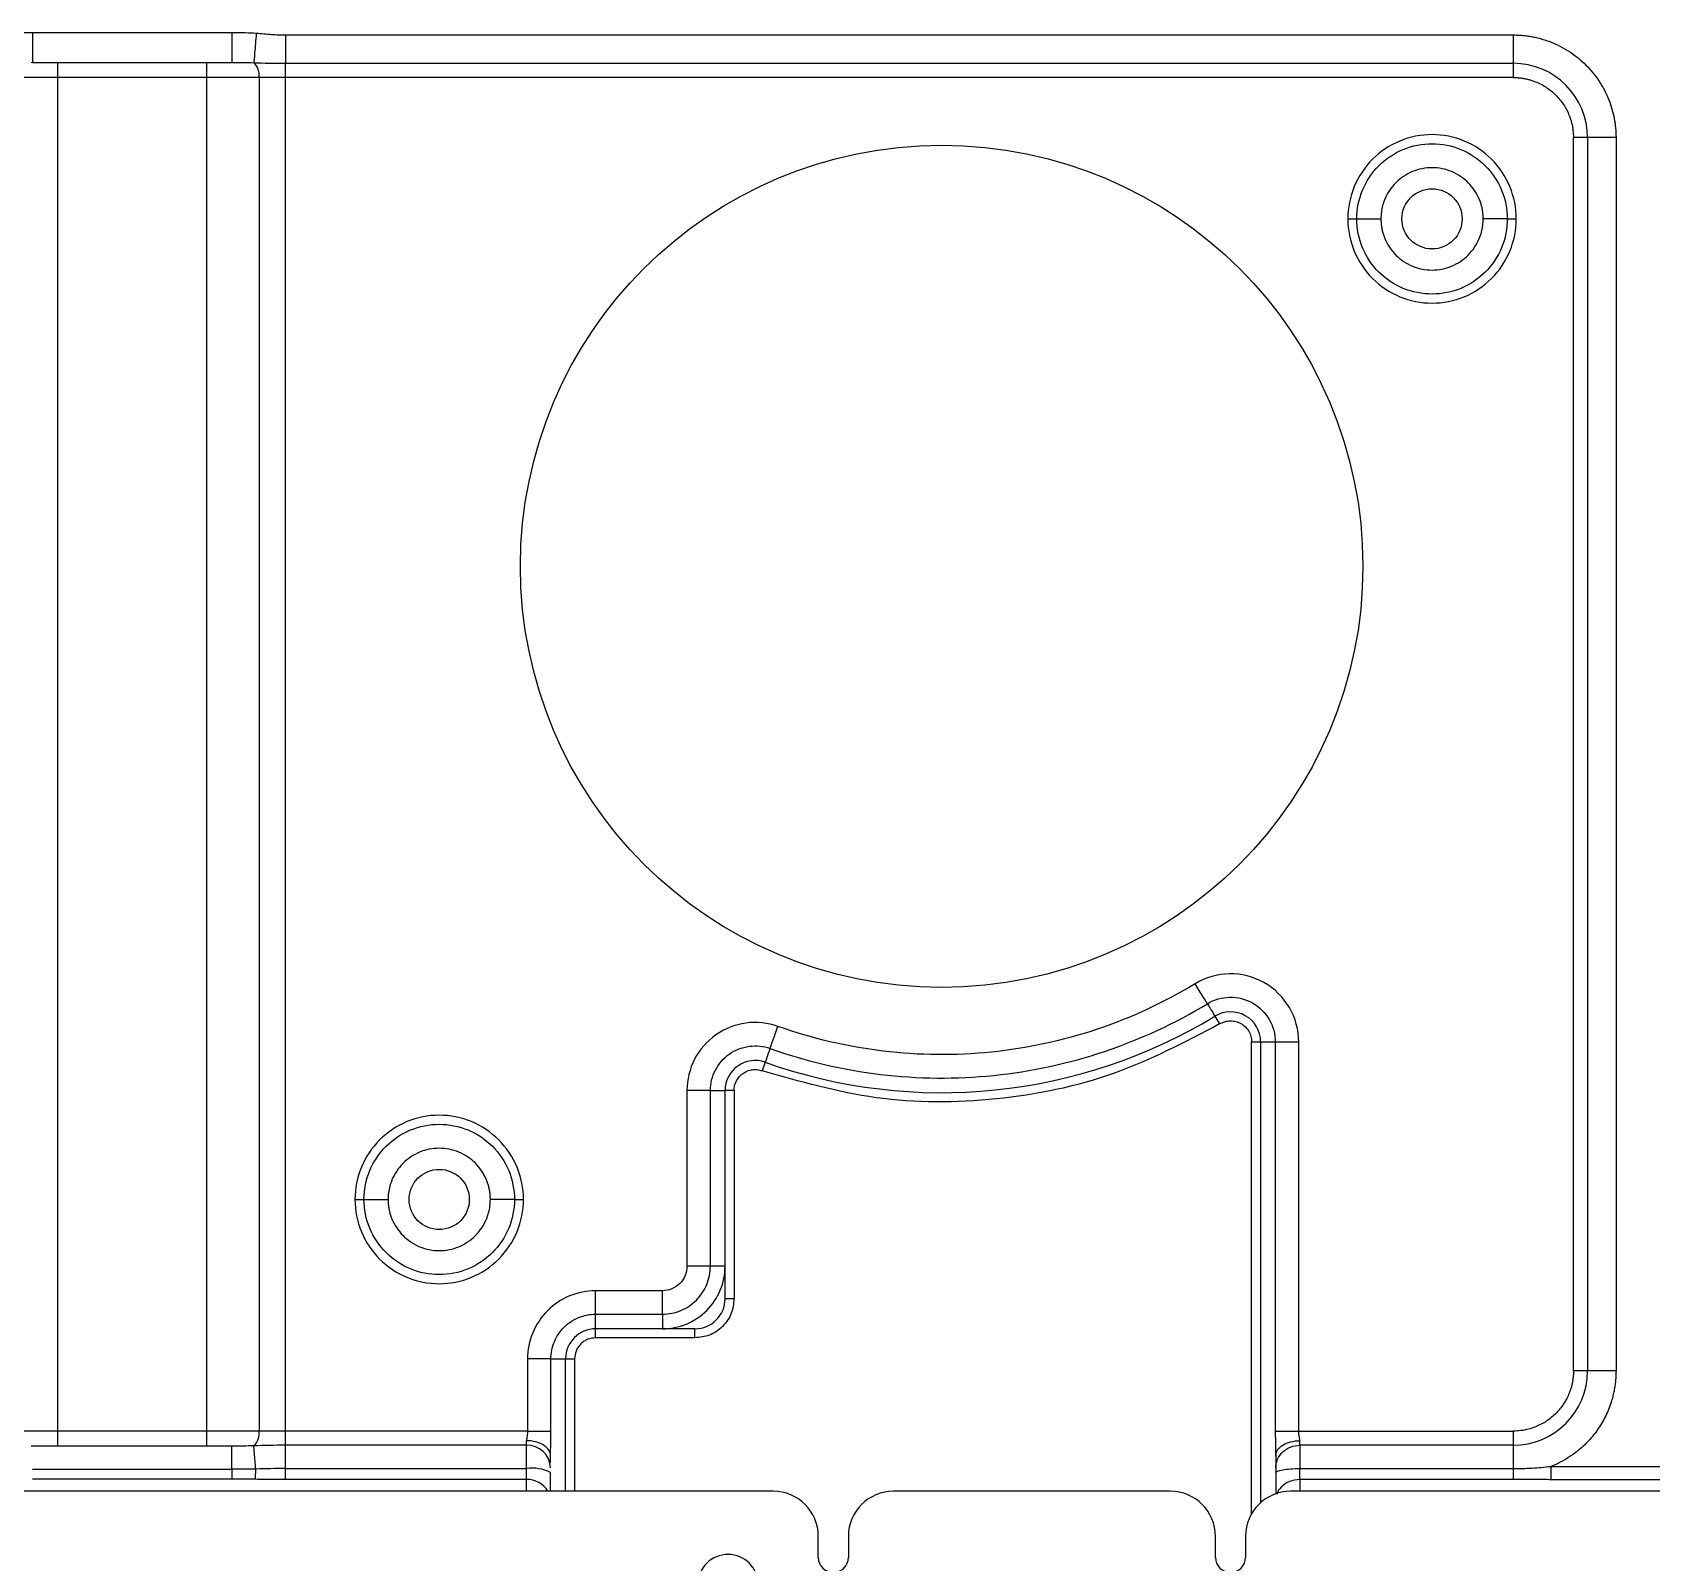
# Model space of a CAD drawing. Header units: millimetres. Extents: x -1 to 1576, y 30 to 633.
# Drawn here: x 87.6 to 141.4, y 278 to 328.8 of the extents above; entities that cross this region are included whole.
import ezdxf

# ---------------------------------------------------------------- set-up
doc = ezdxf.new("R2010")
doc.units = ezdxf.units.MM

msp = doc.modelspace()

# ---------------------------------------------------------------- linework, layer by layer
at = {"color": 7, "linetype": 'Continuous', "lineweight": 25}
for p, q in [((87.619, 328.833), (94.243, 328.833)), ((96.028, 328.747), (136.841, 328.747)), ((136.841, 328.747), (136.841, 327.333)), ((87.574, 327.833), (87.623, 327.838)), ((87.619, 327.833), (94.243, 327.833)), ((88.449, 327.833), (88.449, 281.833)), ((93.413, 281.833), (93.413, 327.833)), ((96.028, 327.804), (136.841, 327.804)), ((96.028, 281.862), (96.028, 327.804)), ((136.841, 327.333), (45.021, 327.333)), ((95.156, 327.333), (95.156, 282.333)), ((140.255, 325.333), (138.841, 325.333)), ((138.841, 284.333), (138.841, 325.333)), ((139.312, 325.333), (139.312, 284.333)), ((140.255, 325.333), (140.255, 284.333)), ((126.925, 296.125), (127.081, 295.869)), ((128.144, 295.271), (128.444, 295.271)), ((128.144, 279.587), (128.144, 295.271)), ((128.444, 295.271), (128.444, 279.954)), ((128.444, 295.271), (128.444, 279.954)), ((128.931, 295.271), (128.931, 282.333)), ((129.709, 282.333), (129.709, 295.271)), ((111.976, 294.595), (111.876, 294.312)), ((109.376, 293.653), (109.376, 287.814)), ((110.154, 287.814), (110.154, 293.653)), ((110.641, 287.814), (110.641, 293.653)), ((110.641, 286.733), (110.641, 293.653)), ((110.941, 293.653), (110.641, 293.653)), ((110.941, 293.653), (110.941, 286.733)), ((108.56, 286.998), (106.341, 286.998)), ((110.941, 286.733), (110.641, 286.733)), ((106.341, 286.22), (108.56, 286.22)), ((106.341, 285.433), (106.341, 285.733)), ((109.641, 285.733), (106.341, 285.733)), ((109.641, 285.433), (106.341, 285.433)), ((109.641, 285.433), (109.641, 285.733)), ((104.076, 284.733), (104.076, 282.333)), ((104.854, 282.333), (104.854, 284.733)), ((105.341, 280.333), (105.341, 284.733)), ((105.341, 284.733), (105.641, 284.733)), ((105.641, 284.733), (105.641, 280.333)), ((140.255, 284.333), (138.841, 284.333)), ((104.076, 282.333), (45.021, 282.333)), ((129.709, 282.333), (136.841, 282.333)), ((136.841, 282.333), (136.841, 281.087)), ((87.623, 281.83), (87.574, 281.833)), ((94.243, 281.833), (87.619, 281.833)), ((94.288, 281.833), (94.239, 281.83)), ((104.041, 281.862), (96.028, 281.862)), ((104.041, 280.333), (104.041, 282.014)), ((104.841, 281.286), (104.841, 281.502)), ((128.951, 281.602), (128.959, 281.602)), ((129.744, 281.988), (129.744, 282.014)), ((129.744, 281.965), (129.744, 281.988)), ((129.744, 281.943), (129.744, 281.965)), ((129.744, 281.923), (129.744, 281.943)), ((129.744, 281.905), (129.744, 281.923)), ((129.744, 281.888), (129.744, 281.905)), ((129.744, 281.874), (129.744, 281.888)), ((129.744, 281.862), (129.744, 281.874)), ((129.744, 281.862), (129.744, 281.087)), ((136.841, 281.862), (129.744, 281.862)), ((87.619, 281.065), (94.243, 281.065)), ((96.028, 281.087), (104.041, 281.087)), ((129.744, 281.087), (136.841, 281.087)), ((138.101, 281.16), (151.401, 281.16)), ((94.243, 280.731), (87.619, 280.731)), ((104.041, 280.725), (96.028, 280.725)), ((136.841, 280.725), (129.744, 280.725)), ((151.401, 280.717), (138.101, 280.717)), ((112.241, 280.333), (51.536, 280.333)), ((125.441, 280.333), (116.241, 280.333)), ((219.881, 280.333), (129.441, 280.333)), ((113.741, 278.133), (113.741, 278.833)), ((114.741, 278.833), (114.741, 278.133)), ((126.941, 278.133), (126.941, 278.833)), ((127.941, 278.833), (127.941, 278.133))]:
    msp.add_line(p, q, dxfattribs=at)
msp.add_circle((117.841, 311.083), 14, dxfattribs=at)
at = {"color": 130}
for centre in [(134.141, 322.633), (101.141, 290.033)]:
    msp.add_circle(centre, 1, dxfattribs=at)
at = {"color": 7, "linetype": 'Continuous', "lineweight": 25}
for centre, radius, start, end in [((94.599, 327.41), 0.562, 352.1767, 47.5651), ((136.841, 325.333), 2.471, 0, 90), ((117.841, 311.083), 17.5, 250.4192, 301.2706), ((127.444, 295.271), 1, 0, 121.2706), ((111.641, 293.653), 1, 70.4192, 180), ((109.641, 286.733), 1, 270, 360), ((106.341, 284.733), 1, 90, 180), ((136.841, 284.333), 2.471, 270, 360), ((94.599, 282.257), 0.562, 312.435, 7.8232), ((104.063, 281.084), 0.778, 1.7358, 91.6365), ((104.235, 279.795), 1.306, 62.3785, 98.557), ((104.061, 279.914), 0.811, 31.1156, 91.3816), ((112.241, 278.833), 1.5, 0, 90), ((116.241, 278.833), 1.5, 90, 180), ((125.441, 278.833), 1.5, 0, 90), ((129.441, 278.833), 1.5, 90, 180), ((110.741, 277.233), 1, 180.2864, 179.714), ((114.241, 278.133), 0.5, 180, 360), ((127.441, 278.133), 0.5, 180, 360)]:
    msp.add_arc(centre, radius, start, end, dxfattribs=at)
for points, knots in [([(86.803, 328.807), (86.859, 328.811), (86.98, 328.82), (87.172, 328.827), (87.388, 328.832), (87.539, 328.833), (87.619, 328.833)], [0, 0, 0, 0, 0.207871, 0.443757, 0.707773, 1, 1, 1, 1]), ([(87.619, 328.833), (87.619, 328.571), (87.619, 328.311), (87.619, 327.941), (87.619, 327.833), (87.619, 327.833)], [0, 0, 0, 0, 0.5, 0.5, 1, 1, 1, 1]), ([(94.243, 328.833), (94.395, 328.833), (94.667, 328.832), (94.939, 328.815), (95.059, 328.807)], [0, 0, 0, 0, 0.5562128, 1, 1, 1, 1]), ([(94.243, 328.833), (94.243, 328.702), (94.243, 328.571), (94.243, 328.33), (94.243, 328.219), (94.243, 328.034), (94.243, 327.959), (94.243, 327.859), (94.243, 327.833), (94.243, 327.833)], [0, 0, 0, 0, 0.25, 0.25, 0.5, 0.5, 0.75, 0.75, 1, 1, 1, 1]), ([(95.059, 328.807), (95.04, 328.574), (95.021, 328.342), (94.992, 327.986), (94.982, 327.863), (94.979, 327.824)], [0, 0, 0, 0, 0.5, 0.5, 1, 1, 1, 1]), ([(95.059, 328.807), (95.144, 328.8), (95.31, 328.785), (95.557, 328.764), (95.796, 328.75), (95.953, 328.748), (96.028, 328.747)], [0, 0, 0, 0, 0.26275, 0.514851, 0.767475, 1, 1, 1, 1]), ([(96.028, 328.747), (96.028, 328.542), (96.028, 328.337), (96.028, 328.002), (96.028, 327.873), (96.028, 327.804)], [0, 0, 0, 0, 0.5, 0.5, 1, 1, 1, 1]), ([(136.841, 328.747), (136.903, 328.746), (137.026, 328.744), (137.209, 328.729), (137.391, 328.705), (137.571, 328.671), (137.749, 328.627), (137.925, 328.573), (138.258, 328.451), (138.729, 328.208), (139.271, 327.764), (139.716, 327.222), (139.98, 326.709), (140.125, 326.287), (140.2, 325.974), (140.247, 325.655), (140.252, 325.441), (140.255, 325.333)], [0, 0, 0, 0, 0.034552, 0.068858, 0.103016, 0.137128, 0.171294, 0.205615, 0.240191, 0.37006, 0.500029, 0.629897, 0.759866, 0.820152, 0.879909, 0.939678, 1, 1, 1, 1]), ([(136.841, 327.333), (136.883, 327.332), (136.967, 327.331), (137.092, 327.319), (137.216, 327.299), (137.338, 327.272), (137.459, 327.237), (137.666, 327.162), (137.947, 327.017), (138.265, 326.757), (138.525, 326.439), (138.689, 326.121), (138.783, 325.832), (138.832, 325.584), (138.838, 325.417), (138.841, 325.333)], [0, 0, 0, 0, 0.040276, 0.080243, 0.120058, 0.159883, 0.199877, 0.240199, 0.370043, 0.500057, 0.629901, 0.759916, 0.840121, 0.919721, 1, 1, 1, 1]), ([(136.941, 322.633), (136.941, 323), (136.868, 323.366), (136.587, 324.044), (136.38, 324.354), (135.862, 324.872), (135.551, 325.08), (134.874, 325.36), (134.508, 325.433), (133.774, 325.433), (133.408, 325.36), (132.731, 325.079), (132.42, 324.872), (131.902, 324.354), (131.695, 324.043), (131.414, 323.366), (131.341, 323), (131.341, 322.633)], [0, 0, 0, 0, 0.125, 0.125, 0.25, 0.25, 0.375, 0.375, 0.5, 0.5, 0.625, 0.625, 0.75, 0.75, 0.875, 0.875, 1, 1, 1, 1]), ([(131.641, 322.633), (131.641, 322.961), (131.706, 323.288), (131.957, 323.893), (132.142, 324.17), (132.604, 324.632), (132.881, 324.817), (133.486, 325.068), (133.813, 325.133), (134.469, 325.133), (134.796, 325.068), (135.401, 324.817), (135.678, 324.632), (136.14, 324.17), (136.325, 323.893), (136.576, 323.288), (136.641, 322.961), (136.641, 322.633)], [0, 0, 0, 0, 0.125, 0.125, 0.25, 0.25, 0.375, 0.375, 0.5, 0.5, 0.625, 0.625, 0.75, 0.75, 0.875, 0.875, 1, 1, 1, 1]), ([(135.841, 322.633), (135.84, 322.678), (135.838, 322.767), (135.822, 322.9), (135.796, 323.03), (135.76, 323.159), (135.69, 323.347), (135.564, 323.584), (135.351, 323.843), (135.092, 324.056), (134.796, 324.213), (134.475, 324.312), (134.141, 324.344), (133.807, 324.312), (133.486, 324.213), (133.19, 324.056), (132.932, 323.843), (132.718, 323.584), (132.578, 323.321), (132.494, 323.075), (132.449, 322.856), (132.444, 322.708), (132.441, 322.633)], [0, 0, 0, 0, 0.025179, 0.050131, 0.075011, 0.099977, 0.125185, 0.187588, 0.250097, 0.312505, 0.375015, 0.437474, 0.500034, 0.562494, 0.62505, 0.68745, 0.749957, 0.812365, 0.874867, 0.916675, 0.958143, 1, 1, 1, 1]), ([(131.341, 322.633), (131.42, 322.633), (131.498, 322.633), (131.609, 322.633), (131.641, 322.633), (131.641, 322.633)], [0, 0, 0, 0, 0.5, 0.5, 1, 1, 1, 1]), ([(131.341, 322.633), (131.341, 322.266), (131.414, 321.9), (131.695, 321.223), (131.902, 320.912), (132.421, 320.395), (132.731, 320.187), (133.408, 319.906), (133.774, 319.833), (134.508, 319.833), (134.874, 319.906), (135.551, 320.186), (135.862, 320.394), (136.38, 320.912), (136.587, 321.223), (136.868, 321.9), (136.941, 322.267), (136.941, 322.633)], [0, 0, 0, 0, 0.125, 0.125, 0.25, 0.25, 0.375, 0.375, 0.5, 0.5, 0.625, 0.625, 0.75, 0.75, 0.875, 0.875, 1, 1, 1, 1]), ([(136.641, 322.633), (136.641, 322.305), (136.576, 321.978), (136.325, 321.373), (136.14, 321.096), (135.678, 320.634), (135.401, 320.449), (134.796, 320.198), (134.469, 320.133), (133.813, 320.133), (133.486, 320.198), (132.881, 320.449), (132.604, 320.634), (132.142, 321.096), (131.957, 321.373), (131.706, 321.978), (131.641, 322.305), (131.641, 322.633)], [0, 0, 0, 0, 0.125, 0.125, 0.25, 0.25, 0.375, 0.375, 0.5, 0.5, 0.625, 0.625, 0.75, 0.75, 0.875, 0.875, 1, 1, 1, 1]), ([(131.641, 322.633), (131.641, 322.633), (131.727, 322.633), (132.024, 322.633), (132.232, 322.633), (132.441, 322.633)], [0, 0, 0, 0, 0.5, 0.5, 1, 1, 1, 1]), ([(132.441, 322.633), (132.442, 322.588), (132.444, 322.499), (132.46, 322.367), (132.486, 322.237), (132.522, 322.108), (132.592, 321.92), (132.718, 321.682), (132.931, 321.424), (133.19, 321.21), (133.486, 321.053), (133.807, 320.954), (134.141, 320.922), (134.475, 320.954), (134.796, 321.053), (135.092, 321.21), (135.35, 321.423), (135.564, 321.682), (135.704, 321.946), (135.788, 322.191), (135.833, 322.41), (135.838, 322.559), (135.841, 322.633)], [0, 0, 0, 0, 0.025112, 0.050025, 0.074894, 0.099876, 0.125125, 0.187521, 0.250086, 0.312493, 0.374998, 0.437458, 0.500018, 0.562478, 0.625038, 0.687445, 0.749955, 0.812363, 0.874867, 0.916676, 0.958144, 1, 1, 1, 1]), ([(136.641, 322.633), (136.641, 322.633), (136.555, 322.633), (136.258, 322.633), (136.05, 322.633), (135.841, 322.633)], [0, 0, 0, 0, 0.5, 0.5, 1, 1, 1, 1]), ([(136.641, 322.633), (136.641, 322.633), (136.673, 322.633), (136.784, 322.633), (136.862, 322.633), (136.941, 322.633)], [0, 0, 0, 0, 0.5, 0.5, 1, 1, 1, 1]), ([(126.268, 297.207), (125.242, 296.583), (124.146, 296.074), (121.87, 295.31), (120.689, 295.055), (118.3, 294.81), (117.092, 294.821), (114.708, 295.108), (113.531, 295.385), (112.4, 295.787)], [0, 0, 0, 0, 0.25, 0.25, 0.5, 0.5, 0.75, 0.75, 1, 1, 1, 1]), ([(129.709, 295.271), (129.709, 295.67), (129.601, 296.07), (129.197, 296.759), (128.902, 297.049), (128.207, 297.44), (127.806, 297.542), (127.008, 297.529), (126.61, 297.414), (126.268, 297.207)], [0, 0, 0, 0, 0.25, 0.25, 0.5, 0.5, 0.75, 0.75, 1, 1, 1, 1]), ([(126.672, 296.541), (126.651, 296.576), (126.598, 296.663), (126.453, 296.902), (126.361, 297.054), (126.268, 297.207)], [0, 0, 0, 0, 0.5, 0.5, 1, 1, 1, 1]), ([(126.672, 296.541), (126.897, 296.678), (127.158, 296.753), (127.682, 296.761), (127.945, 296.695), (128.401, 296.438), (128.595, 296.248), (128.859, 295.795), (128.931, 295.533), (128.931, 295.271)], [0, 0, 0, 0, 0.25, 0.25, 0.5, 0.5, 0.75, 0.75, 1, 1, 1, 1]), ([(112.139, 295.054), (113.325, 294.632), (114.558, 294.342), (117.056, 294.041), (118.322, 294.03), (120.825, 294.286), (122.063, 294.554), (124.448, 295.355), (125.597, 295.888), (126.672, 296.541)], [0, 0, 0, 0, 0.25, 0.25, 0.5, 0.5, 0.75, 0.75, 1, 1, 1, 1]), ([(126.672, 296.541), (126.686, 296.519), (126.719, 296.465), (126.809, 296.316), (126.867, 296.221), (126.925, 296.125)], [0, 0, 0, 0, 0.5, 0.5, 1, 1, 1, 1]), ([(112.4, 295.787), (112.06, 295.908), (111.69, 295.946), (110.975, 295.848), (110.63, 295.711), (110.04, 295.295), (109.796, 295.016), (109.464, 294.375), (109.376, 294.014), (109.376, 293.653)], [0, 0, 0, 0, 0.25, 0.25, 0.5, 0.5, 0.75, 0.75, 1, 1, 1, 1]), ([(127.081, 295.869), (125.926, 295.264), (123.588, 294.039), (119.667, 293.245), (115.666, 293.228), (113.129, 293.954), (111.876, 294.312)], [0, 0, 0, 0, 0.246898, 0.5, 0.753102, 1, 1, 1, 1]), ([(112.139, 295.054), (112.153, 295.092), (112.187, 295.188), (112.281, 295.451), (112.34, 295.619), (112.4, 295.787)], [0, 0, 0, 0, 0.5, 0.5, 1, 1, 1, 1]), ([(127.081, 295.869), (127.136, 295.897), (127.246, 295.954), (127.433, 295.978), (127.618, 295.958), (127.791, 295.887), (127.941, 295.776), (128.055, 295.628), (128.13, 295.456), (128.139, 295.332), (128.144, 295.271)], [0, 0, 0, 0, 0.125092, 0.250007, 0.375185, 0.500007, 0.625185, 0.750006, 0.875092, 1, 1, 1, 1]), ([(110.154, 293.653), (110.154, 293.89), (110.212, 294.127), (110.43, 294.547), (110.59, 294.731), (110.977, 295.004), (111.204, 295.093), (111.673, 295.158), (111.916, 295.133), (112.139, 295.054)], [0, 0, 0, 0, 0.25, 0.25, 0.5, 0.5, 0.75, 0.75, 1, 1, 1, 1]), ([(112.139, 295.054), (112.131, 295.029), (112.109, 294.97), (112.051, 294.805), (112.014, 294.7), (111.976, 294.595)], [0, 0, 0, 0, 0.5, 0.5, 1, 1, 1, 1]), ([(128.444, 295.271), (128.556, 295.271), (128.667, 295.271), (128.842, 295.271), (128.905, 295.271), (128.931, 295.271)], [0, 0, 0, 0, 0.5, 0.5, 1, 1, 1, 1]), ([(128.931, 295.271), (128.972, 295.271), (129.073, 295.271), (129.353, 295.271), (129.531, 295.271), (129.709, 295.271)], [0, 0, 0, 0, 0.5, 0.5, 1, 1, 1, 1]), ([(110.941, 293.653), (110.945, 293.709), (110.952, 293.82), (111.014, 293.978), (111.108, 294.118), (111.234, 294.23), (111.382, 294.311), (111.545, 294.352), (111.714, 294.358), (111.822, 294.328), (111.876, 294.312)], [0, 0, 0, 0, 0.125102, 0.250006, 0.375207, 0.500006, 0.625207, 0.750006, 0.875102, 1, 1, 1, 1]), ([(110.154, 293.653), (110.113, 293.653), (110.012, 293.653), (109.732, 293.653), (109.554, 293.653), (109.376, 293.653)], [0, 0, 0, 0, 0.5, 0.5, 1, 1, 1, 1]), ([(110.154, 293.653), (110.18, 293.653), (110.243, 293.653), (110.418, 293.653), (110.529, 293.653), (110.641, 293.653)], [0, 0, 0, 0, 0.5, 0.5, 1, 1, 1, 1]), ([(103.941, 290.033), (103.941, 290.4), (103.868, 290.766), (103.587, 291.444), (103.38, 291.754), (102.862, 292.272), (102.551, 292.48), (101.874, 292.76), (101.508, 292.833), (100.774, 292.833), (100.408, 292.76), (99.731, 292.479), (99.42, 292.272), (98.902, 291.754), (98.695, 291.443), (98.414, 290.766), (98.341, 290.4), (98.341, 290.033)], [0, 0, 0, 0, 0.125, 0.125, 0.25, 0.25, 0.375, 0.375, 0.5, 0.5, 0.625, 0.625, 0.75, 0.75, 0.875, 0.875, 1, 1, 1, 1]), ([(98.641, 290.033), (98.641, 290.361), (98.706, 290.688), (98.957, 291.293), (99.142, 291.57), (99.604, 292.032), (99.881, 292.217), (100.486, 292.468), (100.813, 292.533), (101.469, 292.533), (101.796, 292.468), (102.401, 292.217), (102.678, 292.032), (103.14, 291.57), (103.325, 291.293), (103.576, 290.688), (103.641, 290.361), (103.641, 290.033)], [0, 0, 0, 0, 0.125, 0.125, 0.25, 0.25, 0.375, 0.375, 0.5, 0.5, 0.625, 0.625, 0.75, 0.75, 0.875, 0.875, 1, 1, 1, 1]), ([(102.841, 290.033), (102.84, 290.078), (102.838, 290.167), (102.822, 290.3), (102.796, 290.43), (102.76, 290.559), (102.69, 290.747), (102.564, 290.984), (102.351, 291.243), (102.092, 291.456), (101.796, 291.613), (101.475, 291.712), (101.141, 291.744), (100.807, 291.712), (100.486, 291.613), (100.19, 291.456), (99.932, 291.243), (99.718, 290.984), (99.578, 290.721), (99.494, 290.475), (99.449, 290.256), (99.444, 290.108), (99.441, 290.033)], [0, 0, 0, 0, 0.0251789, 0.0501306, 0.075011, 0.0999772, 0.1251847, 0.1875884, 0.2500967, 0.3125049, 0.375015, 0.4374743, 0.5000339, 0.5624941, 0.6250503, 0.6874503, 0.7499574, 0.812365, 0.8748675, 0.9166751, 0.9581433, 1, 1, 1, 1]), ([(98.341, 290.033), (98.42, 290.033), (98.498, 290.033), (98.609, 290.033), (98.641, 290.033), (98.641, 290.033)], [0, 0, 0, 0, 0.5, 0.5, 1, 1, 1, 1]), ([(98.341, 290.033), (98.341, 289.666), (98.414, 289.3), (98.695, 288.623), (98.902, 288.312), (99.421, 287.795), (99.731, 287.587), (100.408, 287.306), (100.774, 287.233), (101.508, 287.233), (101.874, 287.306), (102.551, 287.586), (102.862, 287.794), (103.38, 288.312), (103.587, 288.623), (103.868, 289.3), (103.941, 289.667), (103.941, 290.033)], [0, 0, 0, 0, 0.125, 0.125, 0.25, 0.25, 0.375, 0.375, 0.5, 0.5, 0.625, 0.625, 0.75, 0.75, 0.875, 0.875, 1, 1, 1, 1]), ([(103.641, 290.033), (103.641, 289.705), (103.576, 289.378), (103.325, 288.773), (103.14, 288.496), (102.678, 288.034), (102.401, 287.849), (101.796, 287.598), (101.469, 287.533), (100.813, 287.533), (100.486, 287.598), (99.881, 287.849), (99.604, 288.034), (99.142, 288.496), (98.957, 288.773), (98.706, 289.378), (98.641, 289.705), (98.641, 290.033)], [0, 0, 0, 0, 0.125, 0.125, 0.25, 0.25, 0.375, 0.375, 0.5, 0.5, 0.625, 0.625, 0.75, 0.75, 0.875, 0.875, 1, 1, 1, 1]), ([(98.641, 290.033), (98.641, 290.033), (98.727, 290.033), (99.024, 290.033), (99.232, 290.033), (99.441, 290.033)], [0, 0, 0, 0, 0.5, 0.5, 1, 1, 1, 1]), ([(99.441, 290.033), (99.442, 289.988), (99.444, 289.899), (99.46, 289.767), (99.486, 289.637), (99.522, 289.508), (99.592, 289.32), (99.718, 289.082), (99.931, 288.824), (100.19, 288.61), (100.486, 288.453), (100.807, 288.354), (101.141, 288.322), (101.475, 288.354), (101.796, 288.453), (102.092, 288.61), (102.35, 288.823), (102.564, 289.082), (102.704, 289.346), (102.788, 289.591), (102.833, 289.81), (102.838, 289.959), (102.841, 290.033)], [0, 0, 0, 0, 0.025112, 0.050025, 0.074894, 0.099876, 0.125125, 0.187521, 0.250086, 0.312492, 0.374998, 0.437458, 0.500018, 0.562478, 0.625038, 0.687445, 0.749955, 0.812363, 0.874867, 0.916676, 0.958144, 1, 1, 1, 1]), ([(103.641, 290.033), (103.641, 290.033), (103.555, 290.033), (103.258, 290.033), (103.05, 290.033), (102.841, 290.033)], [0, 0, 0, 0, 0.5, 0.5, 1, 1, 1, 1]), ([(103.641, 290.033), (103.641, 290.033), (103.555, 290.033), (103.258, 290.033), (103.05, 290.033), (102.841, 290.033)], [0, 0, 0, 0, 0.5, 0.5, 1, 1, 1, 1]), ([(103.641, 290.033), (103.641, 290.033), (103.673, 290.033), (103.784, 290.033), (103.862, 290.033), (103.941, 290.033)], [0, 0, 0, 0, 0.5, 0.5, 1, 1, 1, 1]), ([(109.376, 287.814), (109.376, 287.599), (109.288, 287.388), (108.986, 287.086), (108.774, 286.998), (108.56, 286.998)], [0, 0, 0, 0, 0.5, 0.5, 1, 1, 1, 1]), ([(108.56, 286.22), (108.769, 286.22), (108.977, 286.261), (109.363, 286.421), (109.54, 286.539), (109.835, 286.834), (109.953, 287.011), (110.113, 287.397), (110.154, 287.605), (110.154, 287.814)], [0, 0, 0, 0, 0.25, 0.25, 0.5, 0.5, 0.75, 0.75, 1, 1, 1, 1]), ([(108.56, 285.733), (108.832, 285.733), (109.105, 285.787), (109.608, 285.996), (109.839, 286.15), (110.224, 286.535), (110.378, 286.766), (110.587, 287.269), (110.641, 287.542), (110.641, 287.814)], [0, 0, 0, 0, 0.25, 0.25, 0.5, 0.5, 0.75, 0.75, 1, 1, 1, 1]), ([(110.154, 287.814), (110.113, 287.814), (110.012, 287.814), (109.732, 287.814), (109.554, 287.814), (109.376, 287.814)], [0, 0, 0, 0, 0.5, 0.5, 1, 1, 1, 1]), ([(110.641, 287.814), (110.53, 287.814), (110.418, 287.814), (110.243, 287.814), (110.18, 287.814), (110.154, 287.814)], [0, 0, 0, 0, 0.5, 0.5, 1, 1, 1, 1]), ([(106.341, 286.998), (106.045, 286.998), (105.748, 286.939), (105.2, 286.712), (104.949, 286.544), (104.53, 286.125), (104.362, 285.874), (104.135, 285.326), (104.076, 285.03), (104.076, 284.733)], [0, 0, 0, 0, 0.25, 0.25, 0.5, 0.5, 0.75, 0.75, 1, 1, 1, 1]), ([(106.341, 286.22), (106.341, 286.261), (106.341, 286.362), (106.341, 286.642), (106.341, 286.82), (106.341, 286.998)], [0, 0, 0, 0, 0.5, 0.5, 1, 1, 1, 1]), ([(108.56, 286.22), (108.56, 286.261), (108.56, 286.362), (108.56, 286.642), (108.56, 286.82), (108.56, 286.998)], [0, 0, 0, 0, 0.5, 0.5, 1, 1, 1, 1]), ([(110.941, 286.733), (110.924, 286.57), (110.897, 286.317), (110.735, 286.014), (110.567, 285.807), (110.36, 285.639), (110.057, 285.477), (109.804, 285.451), (109.641, 285.433)], [0, 0, 0, 0, 0.239443, 0.36959, 0.5, 0.630147, 0.760557, 1, 1, 1, 1]), ([(104.854, 284.733), (104.854, 284.928), (104.893, 285.122), (105.042, 285.482), (105.152, 285.647), (105.427, 285.922), (105.592, 286.032), (105.952, 286.181), (106.146, 286.22), (106.341, 286.22)], [0, 0, 0, 0, 0.25, 0.25, 0.5, 0.5, 0.75, 0.75, 1, 1, 1, 1]), ([(106.341, 285.733), (106.341, 285.845), (106.341, 285.956), (106.341, 286.131), (106.341, 286.194), (106.341, 286.22)], [0, 0, 0, 0, 0.5, 0.5, 1, 1, 1, 1]), ([(108.56, 286.22), (108.56, 286.194), (108.56, 286.131), (108.56, 285.956), (108.56, 285.845), (108.56, 285.733)], [0, 0, 0, 0, 0.5, 0.5, 1, 1, 1, 1]), ([(106.341, 285.433), (106.253, 285.424), (106.117, 285.409), (105.954, 285.322), (105.843, 285.232), (105.752, 285.12), (105.665, 284.957), (105.65, 284.821), (105.641, 284.733)], [0, 0, 0, 0, 0.239443, 0.369477, 0.5, 0.630034, 0.760557, 1, 1, 1, 1]), ([(104.854, 284.733), (104.813, 284.733), (104.712, 284.733), (104.432, 284.733), (104.254, 284.733), (104.076, 284.733)], [0, 0, 0, 0, 0.5, 0.5, 1, 1, 1, 1]), ([(104.854, 284.733), (104.88, 284.733), (104.943, 284.733), (105.118, 284.733), (105.23, 284.733), (105.341, 284.733)], [0, 0, 0, 0, 0.5, 0.5, 1, 1, 1, 1]), ([(138.841, 284.333), (138.84, 284.291), (138.839, 284.207), (138.827, 284.082), (138.807, 283.958), (138.78, 283.836), (138.745, 283.715), (138.67, 283.508), (138.525, 283.227), (138.265, 282.909), (137.947, 282.649), (137.629, 282.485), (137.34, 282.391), (137.092, 282.342), (136.925, 282.336), (136.841, 282.333)], [0, 0, 0, 0, 0.040276, 0.080243, 0.120058, 0.159883, 0.199877, 0.240199, 0.370043, 0.500057, 0.629901, 0.759916, 0.840121, 0.919721, 1, 1, 1, 1]), ([(140.255, 284.333), (140.254, 284.278), (140.253, 284.167), (140.24, 284.001), (140.221, 283.837), (140.193, 283.674), (140.156, 283.512), (140.081, 283.238), (139.937, 282.861), (139.677, 282.408), (139.352, 281.999), (139.014, 281.688), (138.693, 281.458), (138.406, 281.291), (138.202, 281.203), (138.101, 281.16)], [0, 0, 0, 0, 0.040883, 0.08158, 0.122187, 0.162802, 0.203521, 0.244441, 0.372171, 0.500035, 0.627766, 0.75563, 0.837187, 0.918385, 1, 1, 1, 1]), ([(104.076, 282.333), (104.076, 282.279), (104.07, 282.224), (104.053, 282.117), (104.041, 282.064), (104.041, 282.014)], [0, 0, 0, 0, 0.5, 0.5, 1, 1, 1, 1]), ([(104.076, 282.333), (104.254, 282.333), (104.432, 282.333), (104.712, 282.333), (104.813, 282.333), (104.854, 282.333)], [0, 0, 0, 0, 0.5, 0.5, 1, 1, 1, 1]), ([(104.841, 281.502), (104.841, 281.633), (104.846, 281.771), (104.852, 282.05), (104.854, 282.191), (104.854, 282.333)], [0, 0, 0, 0, 0.5, 0.5, 1, 1, 1, 1]), ([(128.931, 282.333), (128.972, 282.333), (129.073, 282.333), (129.353, 282.333), (129.531, 282.333), (129.709, 282.333)], [0, 0, 0, 0, 0.5, 0.5, 1, 1, 1, 1]), ([(128.931, 282.333), (128.931, 282.285), (128.931, 282.19), (128.933, 282.049), (128.937, 281.884), (128.942, 281.701), (128.943, 281.567), (128.944, 281.502)], [0, 0, 0, 0, 0.170406, 0.338281, 0.503953, 0.762124, 1, 1, 1, 1]), ([(129.744, 282.014), (129.744, 282.064), (129.732, 282.117), (129.715, 282.224), (129.709, 282.279), (129.709, 282.333)], [0, 0, 0, 0, 0.5, 0.5, 1, 1, 1, 1]), ([(94.243, 281.065), (94.243, 281.281), (94.243, 281.48), (94.243, 281.756), (94.243, 281.833), (94.243, 281.833)], [0, 0, 0, 0, 0.5, 0.5, 1, 1, 1, 1]), ([(95.042, 281.071), (95.026, 281.264), (95.011, 281.444), (94.989, 281.716), (94.981, 281.809), (94.979, 281.842)], [0, 0, 0, 0, 0.5, 0.5, 1, 1, 1, 1]), ([(96.028, 281.087), (96.028, 281.261), (96.028, 281.428), (96.028, 281.698), (96.028, 281.803), (96.028, 281.862)], [0, 0, 0, 0, 0.5, 0.5, 1, 1, 1, 1]), ([(104.841, 281.502), (104.841, 281.638), (104.757, 281.768), (104.457, 281.96), (104.253, 282.014), (104.041, 282.014)], [0, 0, 0, 0, 0.5, 0.5, 1, 1, 1, 1]), ([(128.944, 281.502), (128.944, 281.636), (129.03, 281.769), (129.327, 281.958), (129.535, 282.014), (129.744, 282.014)], [0, 0, 0, 0, 0.5, 0.5, 1, 1, 1, 1]), ([(128.944, 281.107), (128.944, 281.305), (129.03, 281.501), (129.327, 281.78), (129.535, 281.862), (129.744, 281.862)], [0, 0, 0, 0, 0.5, 0.5, 1, 1, 1, 1]), ([(104.841, 280.333), (104.841, 280.355), (104.841, 280.449), (104.841, 280.659), (104.841, 280.854), (104.841, 280.952)], [0, 0, 0, 0, 0.130714, 0.565167, 1, 1, 1, 1]), ([(128.944, 280.952), (128.944, 280.988), (129.03, 281.023), (129.327, 281.072), (129.535, 281.087), (129.744, 281.087)], [0, 0, 0, 0, 0.5, 0.5, 1, 1, 1, 1]), ([(128.944, 280.952), (128.944, 280.854), (128.944, 280.658), (128.944, 280.411), (128.944, 280.286), (128.944, 280.232)], [0, 0, 0, 0, 0.362598, 0.72553, 1, 1, 1, 1]), ([(136.841, 281.087), (136.944, 281.088), (137.151, 281.089), (137.464, 281.103), (137.781, 281.125), (137.993, 281.148), (138.101, 281.16)], [0, 0, 0, 0, 0.245457, 0.492199, 0.742868, 1, 1, 1, 1]), ([(138.101, 280.717), (138.101, 280.76), (138.101, 280.824), (138.101, 280.979), (138.101, 281.069), (138.101, 281.16)], [0, 0, 0, 0, 0.5, 0.5, 1, 1, 1, 1]), ([(95.033, 280.729), (94.914, 280.73), (94.651, 280.731), (94.387, 280.731), (94.243, 280.731)], [0, 0, 0, 0, 0.452244, 1, 1, 1, 1]), ([(96.028, 280.725), (95.888, 280.725), (95.557, 280.726), (95.225, 280.728), (95.033, 280.729)], [0, 0, 0, 0, 0.4204739, 1, 1, 1, 1]), ([(129.744, 280.725), (129.626, 280.712), (129.39, 280.685), (129.136, 280.491), (129.006, 280.33), (128.99, 280.245), (128.989, 280.241)], [0, 0, 0, 0, 0.353782, 0.707607, 0.986447, 1, 1, 1, 1]), ([(129.744, 280.725), (129.744, 280.676), (129.744, 280.579), (129.744, 280.433), (129.744, 280.341), (129.744, 280.333)], [0, 0, 0, 0, 0.47792, 0.95584, 1, 1, 1, 1]), ([(138.101, 280.717), (138.016, 280.718), (137.803, 280.718), (137.476, 280.721), (137.141, 280.724), (136.934, 280.725), (136.841, 280.725)], [0, 0, 0, 0, 0.200515, 0.50786, 0.778848, 1, 1, 1, 1])]:
    msp.add_open_spline(points, degree=3, knots=knots, dxfattribs=at)
for points in [[(94.243, 327.833), (94.497, 327.833), (94.744, 327.832), (94.979, 327.824)], [(94.979, 327.824), (95.305, 327.815), (95.665, 327.804), (96.028, 327.804)], [(94.979, 281.842), (94.744, 281.834), (94.497, 281.833), (94.243, 281.833)], [(96.028, 281.862), (95.666, 281.862), (95.305, 281.851), (94.979, 281.842)], [(128.944, 281.502), (128.944, 281.323), (128.944, 281.185), (128.944, 281.107)], [(95.042, 281.071), (94.772, 281.065), (94.507, 281.065), (94.243, 281.065)], [(94.243, 281.065), (94.243, 280.922), (94.243, 280.796), (94.243, 280.731)], [(95.033, 280.729), (95.037, 280.796), (95.04, 280.925), (95.042, 281.071)], [(96.028, 281.087), (95.706, 281.087), (95.381, 281.078), (95.042, 281.071)], [(96.028, 280.725), (96.028, 280.795), (96.028, 280.934), (96.028, 281.087)], [(128.944, 281.107), (128.944, 281.084), (128.944, 281.022), (128.944, 280.952)], [(129.744, 280.725), (129.744, 280.795), (129.744, 280.934), (129.744, 281.087)], [(136.841, 281.087), (136.841, 280.934), (136.841, 280.795), (136.841, 280.725)]]:
    msp.add_open_spline(points, degree=3, dxfattribs=at)

doc.saveas('drawing.dxf')
